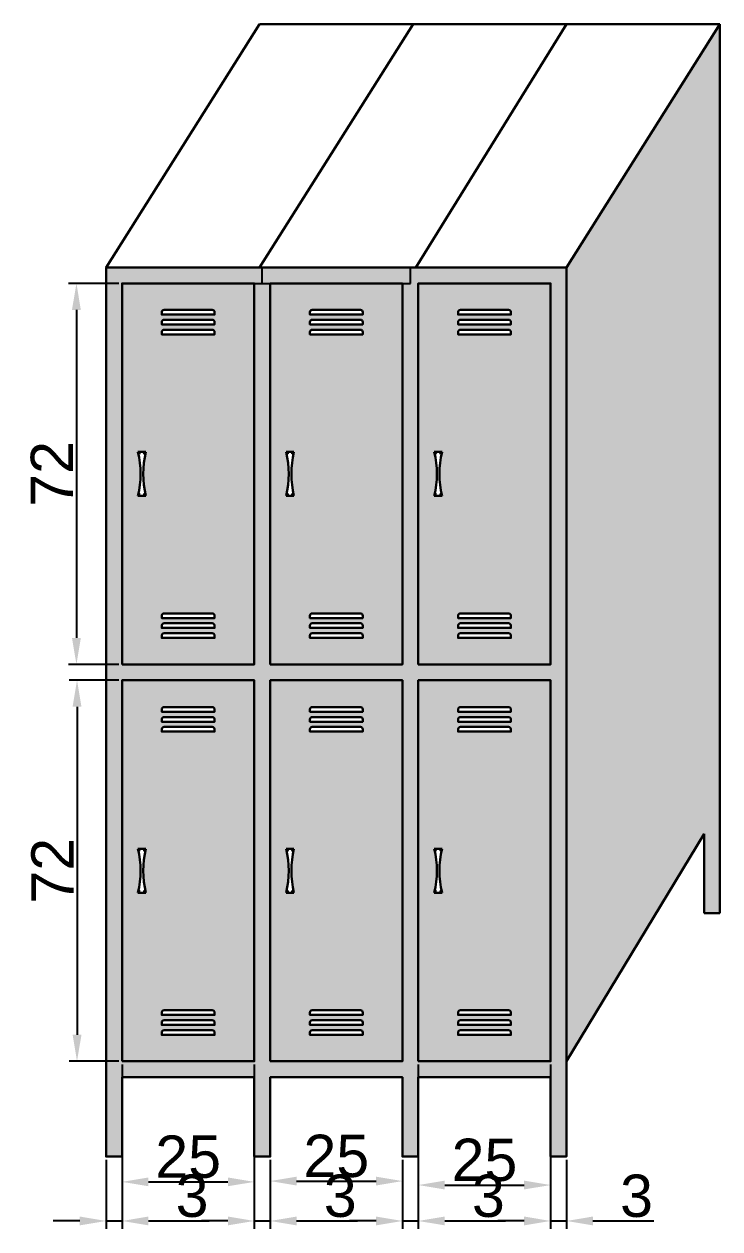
# Model space of a CAD drawing. Header units: millimetres. Extents: x 6614975 to 6624097, y 8742145 to 8746891.
# Drawn here: x 6616535.2 to 6616666.7, y 8744901.4 to 8745129.1 of the extents above; entities that cross this region are included whole.
import ezdxf

# ---------------------------------------------------------------- set-up
doc = ezdxf.new("R2010")
doc.units = ezdxf.units.MM
doc.styles.get("Standard").update_dxf_attribs({"font": 'arial.ttf'})
doc.dimstyles.new('ISO-25', dxfattribs={"dimtxt": 8, "dimasz": 5, "dimexe": 1.5, "dimexo": 0.625, "dimtad": 1, "dimtxsty": 'Standard', "dimcen": 2.5, "dimclrd": 1, "dimclre": 1, "dimclrt": 143, "dimadec": 0, "dimazin": 0, "dimtfac": 1, "dimtmove": 0, "dimatfit": 3, "dimfxl": 1, "dimarcsym": 0})

# ---------------------------------------------------------------- blocks, each defined once
blk = doc.blocks.new('*D20')
at = {"color": 1, "lineweight": -2, "transparency": 16777216}
for p, q in [((6616553.08, 8745080.07), (6616543.59, 8745080.07)), ((6616553.08, 8745008.07), (6616543.59, 8745008.07))]:
    blk.add_line(p, q, dxfattribs=at)
at = {"color": 1, "linetype": 'Continuous', "lineweight": -2, "transparency": 16777216}
blk.add_line((6616545.09, 8745075.07), (6616545.09, 8745013.07), dxfattribs=at)
at = {"color": 1, "transparency": 16777216}
for points in [[(6616544.25, 8745075.07), (6616545.92, 8745075.07), (6616545.09, 8745080.07)], [(6616544.25, 8745013.07), (6616545.92, 8745013.07), (6616545.09, 8745008.07)]]:
    blk.add_solid(points, dxfattribs=at)
at = {"layer": 'Defpoints', "color": 0, "transparency": 16777216}
for p in [(6616553.71, 8745080.07), (6616545.09, 8745008.07), (6616553.71, 8745008.07)]:
    blk.add_point(p, dxfattribs=at)
at = {"color": 143, "transparency": 16777216, "insert": (6616540.45, 8745044.07), "char_height": 8, "attachment_point": 5, "rotation": 90}
blk.add_mtext('72', dxfattribs=at)
blk = doc.blocks.new('*D21')
at = {"color": 1, "lineweight": -2, "transparency": 16777216}
for p, q in [((6616553.08, 8745005.07), (6616543.7, 8745005.07)), ((6616553.08, 8744933.07), (6616543.7, 8744933.07))]:
    blk.add_line(p, q, dxfattribs=at)
at = {"color": 1, "linetype": 'Continuous', "lineweight": -2, "transparency": 16777216}
blk.add_line((6616545.2, 8745000.07), (6616545.2, 8744938.07), dxfattribs=at)
at = {"color": 1, "transparency": 16777216}
for points in [[(6616544.37, 8745000.07), (6616546.04, 8745000.07), (6616545.2, 8745005.07)], [(6616544.37, 8744938.07), (6616546.04, 8744938.07), (6616545.2, 8744933.07)]]:
    blk.add_solid(points, dxfattribs=at)
at = {"layer": 'Defpoints', "color": 0, "transparency": 16777216}
for p in [(6616553.71, 8745005.07), (6616545.2, 8744933.07), (6616553.71, 8744933.07)]:
    blk.add_point(p, dxfattribs=at)
at = {"color": 143, "transparency": 16777216, "insert": (6616540.56, 8744969.07), "char_height": 8, "attachment_point": 5, "rotation": 90}
blk.add_mtext('72', dxfattribs=at)
blk = doc.blocks.new('*D22')
at = {"color": 1, "lineweight": -2, "transparency": 16777216}
for p, q in [((6616553.71, 8744932.44), (6616553.71, 8744908.78)), ((6616578.71, 8744932.44), (6616578.71, 8744908.78))]:
    blk.add_line(p, q, dxfattribs=at)
at = {"color": 1, "linetype": 'Continuous', "lineweight": -2, "transparency": 16777216}
blk.add_line((6616558.71, 8744910.28), (6616573.71, 8744910.28), dxfattribs=at)
at = {"color": 1, "transparency": 16777216}
for points in [[(6616558.71, 8744911.11), (6616558.71, 8744909.45), (6616553.71, 8744910.28)], [(6616573.71, 8744911.11), (6616573.71, 8744909.45), (6616578.71, 8744910.28)]]:
    blk.add_solid(points, dxfattribs=at)
at = {"layer": 'Defpoints', "color": 0, "transparency": 16777216}
for p in [(6616553.71, 8744933.07), (6616578.71, 8744933.07), (6616578.71, 8744910.28)]:
    blk.add_point(p, dxfattribs=at)
at = {"color": 143, "transparency": 16777216, "insert": (6616566.21, 8744914.99), "char_height": 8, "attachment_point": 5}
blk.add_mtext('25', dxfattribs=at)
blk = doc.blocks.new('*D23')
at = {"color": 1, "lineweight": -2, "transparency": 16777216}
for p, q in [((6616609.71, 8744932.44), (6616609.71, 8744908.18)), ((6616634.71, 8744932.44), (6616634.71, 8744908.18))]:
    blk.add_line(p, q, dxfattribs=at)
at = {"color": 1, "linetype": 'Continuous', "lineweight": -2, "transparency": 16777216}
blk.add_line((6616614.71, 8744909.68), (6616629.71, 8744909.68), dxfattribs=at)
at = {"color": 1, "transparency": 16777216}
for points in [[(6616614.71, 8744910.51), (6616614.71, 8744908.85), (6616609.71, 8744909.68)], [(6616629.71, 8744910.51), (6616629.71, 8744908.85), (6616634.71, 8744909.68)]]:
    blk.add_solid(points, dxfattribs=at)
at = {"layer": 'Defpoints', "color": 0, "transparency": 16777216}
for p in [(6616609.71, 8744933.07), (6616634.71, 8744933.07), (6616634.71, 8744909.68)]:
    blk.add_point(p, dxfattribs=at)
at = {"color": 143, "transparency": 16777216, "insert": (6616622.21, 8744914.39), "char_height": 8, "attachment_point": 5}
blk.add_mtext('25', dxfattribs=at)
blk = doc.blocks.new('*D24')
at = {"color": 1, "lineweight": -2, "transparency": 16777216}
for p, q in [((6616581.71, 8744914.44), (6616581.71, 8744908.93)), ((6616606.71, 8744914.44), (6616606.71, 8744908.93))]:
    blk.add_line(p, q, dxfattribs=at)
at = {"color": 1, "linetype": 'Continuous', "lineweight": -2, "transparency": 16777216}
blk.add_line((6616586.71, 8744910.43), (6616601.71, 8744910.43), dxfattribs=at)
at = {"color": 1, "transparency": 16777216}
for points in [[(6616586.71, 8744911.26), (6616586.71, 8744909.59), (6616581.71, 8744910.43)], [(6616601.71, 8744911.26), (6616601.71, 8744909.59), (6616606.71, 8744910.43)]]:
    blk.add_solid(points, dxfattribs=at)
at = {"layer": 'Defpoints', "color": 0, "transparency": 16777216}
for p in [(6616581.71, 8744915.07), (6616606.71, 8744915.07), (6616606.71, 8744910.43)]:
    blk.add_point(p, dxfattribs=at)
at = {"color": 143, "transparency": 16777216, "insert": (6616594.21, 8744915.14), "char_height": 8, "attachment_point": 5}
blk.add_mtext('25', dxfattribs=at)
blk = doc.blocks.new('*D25')
at = {"color": 1, "lineweight": -2, "transparency": 16777216}
for p, q in [((6616578.71, 8744914.44), (6616578.71, 8744901.39)), ((6616581.71, 8744914.44), (6616581.71, 8744901.39))]:
    blk.add_line(p, q, dxfattribs=at)
at = {"color": 1, "linetype": 'Continuous', "lineweight": -2, "transparency": 16777216}
for p, q in [((6616573.71, 8744902.89), (6616568.71, 8744902.89)), ((6616578.71, 8744902.89), (6616581.71, 8744902.89)), ((6616586.71, 8744902.89), (6616598.2, 8744902.89))]:
    blk.add_line(p, q, dxfattribs=at)
at = {"color": 1, "transparency": 16777216}
for points in [[(6616573.71, 8744903.73), (6616573.71, 8744902.06), (6616578.71, 8744902.89)], [(6616586.71, 8744903.73), (6616586.71, 8744902.06), (6616581.71, 8744902.89)]]:
    blk.add_solid(points, dxfattribs=at)
at = {"layer": 'Defpoints', "color": 0, "transparency": 16777216}
for p in [(6616578.71, 8744915.07), (6616581.71, 8744915.07), (6616581.71, 8744902.89)]:
    blk.add_point(p, dxfattribs=at)
at = {"color": 143, "transparency": 16777216, "insert": (6616594.95, 8744907.6), "char_height": 8, "attachment_point": 5}
blk.add_mtext('3', dxfattribs=at)
blk = doc.blocks.new('*D26')
at = {"color": 1, "lineweight": -2, "transparency": 16777216}
for p, q in [((6616606.71, 8744914.44), (6616606.71, 8744901.39)), ((6616609.71, 8744914.44), (6616609.71, 8744901.39))]:
    blk.add_line(p, q, dxfattribs=at)
at = {"color": 1, "linetype": 'Continuous', "lineweight": -2, "transparency": 16777216}
for p, q in [((6616601.71, 8744902.89), (6616596.71, 8744902.89)), ((6616606.71, 8744902.89), (6616609.71, 8744902.89)), ((6616614.71, 8744902.89), (6616626.2, 8744902.89))]:
    blk.add_line(p, q, dxfattribs=at)
at = {"color": 1, "transparency": 16777216}
for points in [[(6616601.71, 8744903.73), (6616601.71, 8744902.06), (6616606.71, 8744902.89)], [(6616614.71, 8744903.73), (6616614.71, 8744902.06), (6616609.71, 8744902.89)]]:
    blk.add_solid(points, dxfattribs=at)
at = {"layer": 'Defpoints', "color": 0, "transparency": 16777216}
for p in [(6616606.71, 8744915.07), (6616609.71, 8744915.07), (6616609.71, 8744902.89)]:
    blk.add_point(p, dxfattribs=at)
at = {"color": 143, "transparency": 16777216, "insert": (6616622.95, 8744907.6), "char_height": 8, "attachment_point": 5}
blk.add_mtext('3', dxfattribs=at)
blk = doc.blocks.new('*D27')
at = {"color": 1, "lineweight": -2, "transparency": 16777216}
for p, q in [((6616634.71, 8744914.44), (6616634.71, 8744901.39)), ((6616637.71, 8744914.44), (6616637.71, 8744901.39))]:
    blk.add_line(p, q, dxfattribs=at)
at = {"color": 1, "linetype": 'Continuous', "lineweight": -2, "transparency": 16777216}
for p, q in [((6616629.71, 8744902.89), (6616624.71, 8744902.89)), ((6616634.71, 8744902.89), (6616637.71, 8744902.89)), ((6616642.71, 8744902.89), (6616654.2, 8744902.89))]:
    blk.add_line(p, q, dxfattribs=at)
at = {"color": 1, "transparency": 16777216}
for points in [[(6616629.71, 8744903.73), (6616629.71, 8744902.06), (6616634.71, 8744902.89)], [(6616642.71, 8744903.73), (6616642.71, 8744902.06), (6616637.71, 8744902.89)]]:
    blk.add_solid(points, dxfattribs=at)
at = {"layer": 'Defpoints', "color": 0, "transparency": 16777216}
for p in [(6616634.71, 8744915.07), (6616637.71, 8744915.07), (6616637.71, 8744902.89)]:
    blk.add_point(p, dxfattribs=at)
at = {"color": 143, "transparency": 16777216, "insert": (6616650.95, 8744907.6), "char_height": 8, "attachment_point": 5}
blk.add_mtext('3', dxfattribs=at)
blk = doc.blocks.new('*D28')
at = {"color": 1, "lineweight": -2, "transparency": 16777216}
for p, q in [((6616550.71, 8744914.44), (6616550.71, 8744901.39)), ((6616553.71, 8744914.44), (6616553.71, 8744901.39))]:
    blk.add_line(p, q, dxfattribs=at)
at = {"color": 1, "linetype": 'Continuous', "lineweight": -2, "transparency": 16777216}
for p, q in [((6616545.71, 8744902.89), (6616540.71, 8744902.89)), ((6616550.71, 8744902.89), (6616553.71, 8744902.89)), ((6616558.71, 8744902.89), (6616570.2, 8744902.89))]:
    blk.add_line(p, q, dxfattribs=at)
at = {"color": 1, "transparency": 16777216}
for points in [[(6616545.71, 8744903.73), (6616545.71, 8744902.06), (6616550.71, 8744902.89)], [(6616558.71, 8744903.73), (6616558.71, 8744902.06), (6616553.71, 8744902.89)]]:
    blk.add_solid(points, dxfattribs=at)
at = {"layer": 'Defpoints', "color": 0, "transparency": 16777216}
for p in [(6616550.71, 8744915.07), (6616553.71, 8744915.07), (6616553.71, 8744902.89)]:
    blk.add_point(p, dxfattribs=at)
at = {"color": 143, "transparency": 16777216, "insert": (6616566.95, 8744907.6), "char_height": 8, "attachment_point": 5}
blk.add_mtext('3', dxfattribs=at)

msp = doc.modelspace()

# ---------------------------------------------------------------- hatches: boundary and pattern name
at = {"true_color": 0x636466}
h = msp.add_hatch(color=251, dxfattribs=at)
h.dxf.hatch_style = 1
h.paths.add_polyline_path([(6616666.709, 8745129.066), (6616637.709, 8745083.066), (6616637.709, 8744933.074), (6616663.709, 8744976.066), (6616663.709, 8744961.066), (6616666.709, 8744961.066)])
h = msp.add_hatch(color=251, dxfattribs=at)
h.dxf.hatch_style = 1
h.paths.add_polyline_path([(6616637.709, 8745083.066), (6616606.709, 8745083.066), (6616578.709, 8745083.066), (6616550.709, 8745083.066), (6616550.709, 8744915.066), (6616553.709, 8744915.066), (6616553.709, 8744930.066), (6616578.709, 8744930.066), (6616578.709, 8744915.066), (6616581.709, 8744915.066), (6616581.709, 8744930.066), (6616606.709, 8744930.066), (6616606.709, 8744915.066), (6616609.709, 8744915.066), (6616609.709, 8744930.066), (6616634.709, 8744930.066), (6616634.709, 8744915.066), (6616637.709, 8744915.066)])
h.paths.add_polyline_path([(6616578.709, 8745080.066), (6616578.709, 8745008.066), (6616553.709, 8745008.066), (6616553.709, 8745080.066)], flags=16)
h.paths.add_polyline_path([(6616561.65, 8745075.066), (6616570.769, 8745075.066, -0.4142136), (6616571.209, 8745074.626), (6616571.209, 8745074.185), (6616561.209, 8745074.185), (6616561.209, 8745074.626, -0.4142136)], flags=0)
h.paths.add_polyline_path([(6616561.65, 8745073.185), (6616570.769, 8745073.185, -0.4142136), (6616571.209, 8745072.745), (6616571.209, 8745072.304), (6616561.209, 8745072.304), (6616561.209, 8745072.745, -0.4142136)], flags=0)
h.paths.add_polyline_path([(6616561.65, 8745071.304), (6616570.769, 8745071.304, -0.4142136), (6616571.209, 8745070.864), (6616571.209, 8745070.424), (6616561.209, 8745070.424), (6616561.209, 8745070.864, -0.4142136)], flags=0)
h.paths.add_polyline_path([(6616581.709, 8745080.066), (6616606.709, 8745080.066), (6616606.709, 8745008.066), (6616581.709, 8745008.066)], flags=16)
h.paths.add_polyline_path([(6616556.709, 8745048.208), (6616558.209, 8745048.208, 0.1207336), (6616558.209, 8745039.925), (6616556.709, 8745039.925, 0.1207336)], flags=0)
h.paths.add_polyline_path([(6616557.059, 8745047.958, -1), (6616556.859, 8745047.958, -1)], flags=0)
h.paths.add_polyline_path([(6616558.059, 8745047.958, -1), (6616557.859, 8745047.958, -1)], flags=0)
h.paths.add_polyline_path([(6616589.65, 8745075.066), (6616598.769, 8745075.066, -0.4142136), (6616599.209, 8745074.626), (6616599.209, 8745074.185), (6616589.209, 8745074.185), (6616589.209, 8745074.626, -0.4142136)], flags=0)
h.paths.add_polyline_path([(6616589.65, 8745073.185), (6616598.769, 8745073.185, -0.4142136), (6616599.209, 8745072.745), (6616599.209, 8745072.304), (6616589.209, 8745072.304), (6616589.209, 8745072.745, -0.4142136)], flags=0)
h.paths.add_polyline_path([(6616589.65, 8745071.304), (6616598.769, 8745071.304, -0.4142136), (6616599.209, 8745070.864), (6616599.209, 8745070.424), (6616589.209, 8745070.424), (6616589.209, 8745070.864, -0.4142136)], flags=0)
h.paths.add_polyline_path([(6616557.059, 8745040.175, -1), (6616556.859, 8745040.175, -1)], flags=0)
h.paths.add_polyline_path([(6616558.059, 8745040.175, -1), (6616557.859, 8745040.175, -1)], flags=0)
h.paths.add_polyline_path([(6616584.709, 8745048.208), (6616586.209, 8745048.208, 0.1207336), (6616586.209, 8745039.925), (6616584.709, 8745039.925, 0.1207336)], flags=0)
h.paths.add_polyline_path([(6616585.059, 8745047.958, -1), (6616584.859, 8745047.958, -1)], flags=0)
h.paths.add_polyline_path([(6616586.059, 8745047.958, -1), (6616585.859, 8745047.958, -1)], flags=0)
h.paths.add_polyline_path([(6616585.059, 8745040.175, -1), (6616584.859, 8745040.175, -1)], flags=0)
h.paths.add_polyline_path([(6616586.059, 8745040.175, -1), (6616585.859, 8745040.175, -1)], flags=0)
h.paths.add_polyline_path([(6616609.709, 8745080.066), (6616634.709, 8745080.066), (6616634.709, 8745008.066), (6616609.709, 8745008.066)], flags=16)
h.paths.add_polyline_path([(6616617.209, 8745074.626, -0.4142136), (6616617.65, 8745075.066), (6616626.769, 8745075.066, -0.4142136), (6616627.209, 8745074.626), (6616627.209, 8745074.185), (6616617.209, 8745074.185)], flags=0)
h.paths.add_polyline_path([(6616617.65, 8745073.185), (6616626.769, 8745073.185, -0.4142136), (6616627.209, 8745072.745), (6616627.209, 8745072.304), (6616617.209, 8745072.304), (6616617.209, 8745072.745, -0.4142136)], flags=0)
h.paths.add_polyline_path([(6616617.65, 8745071.304), (6616626.769, 8745071.304, -0.4142136), (6616627.209, 8745070.864), (6616627.209, 8745070.424), (6616617.209, 8745070.424), (6616617.209, 8745070.864, -0.4142136)], flags=0)
h.paths.add_polyline_path([(6616561.65, 8745017.709), (6616570.769, 8745017.709, -0.4142136), (6616571.209, 8745017.269), (6616571.209, 8745016.828), (6616561.209, 8745016.828), (6616561.209, 8745017.269, -0.4142136)], flags=0)
h.paths.add_polyline_path([(6616561.65, 8745015.828), (6616570.769, 8745015.828, -0.4142136), (6616571.209, 8745015.388), (6616571.209, 8745014.947), (6616561.209, 8745014.947), (6616561.209, 8745015.388, -0.4142136)], flags=0)
h.paths.add_polyline_path([(6616612.709, 8745048.208), (6616614.209, 8745048.208, 0.1207336), (6616614.209, 8745039.925), (6616612.709, 8745039.925, 0.1207336)], flags=0)
h.paths.add_polyline_path([(6616613.059, 8745047.958, -1), (6616612.859, 8745047.958, -1)], flags=0)
h.paths.add_polyline_path([(6616614.059, 8745047.958, -1), (6616613.859, 8745047.958, -1)], flags=0)
h.paths.add_polyline_path([(6616561.65, 8745013.947), (6616570.769, 8745013.947, -0.4142136), (6616571.209, 8745013.507), (6616571.209, 8745013.066), (6616561.209, 8745013.066), (6616561.209, 8745013.507, -0.4142136)], flags=0)
h.paths.add_polyline_path([(6616613.059, 8745040.175, -1), (6616612.859, 8745040.175, -1)], flags=0)
h.paths.add_polyline_path([(6616614.059, 8745040.175, -1), (6616613.859, 8745040.175, -1)], flags=0)
h.paths.add_polyline_path([(6616589.65, 8745017.709), (6616598.769, 8745017.709, -0.4142136), (6616599.209, 8745017.269), (6616599.209, 8745016.828), (6616589.209, 8745016.828), (6616589.209, 8745017.269, -0.4142136)], flags=0)
h.paths.add_polyline_path([(6616589.65, 8745015.828), (6616598.769, 8745015.828, -0.4142136), (6616599.209, 8745015.388), (6616599.209, 8745014.947), (6616589.209, 8745014.947), (6616589.209, 8745015.388, -0.4142136)], flags=0)
h.paths.add_polyline_path([(6616589.65, 8745013.947), (6616598.769, 8745013.947, -0.4142136), (6616599.209, 8745013.507), (6616599.209, 8745013.066), (6616589.209, 8745013.066), (6616589.209, 8745013.507, -0.4142136)], flags=0)
h.paths.add_polyline_path([(6616578.709, 8745005.066), (6616578.709, 8744933.066), (6616553.709, 8744933.066), (6616553.709, 8745005.066)], flags=16)
h.paths.add_polyline_path([(6616581.709, 8745005.066), (6616606.709, 8745005.066), (6616606.709, 8744933.066), (6616581.709, 8744933.066)], flags=16)
h.paths.add_polyline_path([(6616561.65, 8745000.002), (6616570.769, 8745000.002, -0.4142136), (6616571.209, 8744999.562), (6616571.209, 8744999.121), (6616561.209, 8744999.121), (6616561.209, 8744999.562, -0.4142136)], flags=0)
h.paths.add_polyline_path([(6616561.65, 8744998.121), (6616570.769, 8744998.121, -0.4142136), (6616571.209, 8744997.681), (6616571.209, 8744997.24), (6616561.209, 8744997.24), (6616561.209, 8744997.681, -0.4142136)], flags=0)
h.paths.add_polyline_path([(6616561.65, 8744996.24), (6616570.769, 8744996.24, -0.4142136), (6616571.209, 8744995.8), (6616571.209, 8744995.359), (6616561.209, 8744995.359), (6616561.209, 8744995.8, -0.4142136)], flags=0)
h.paths.add_polyline_path([(6616589.65, 8745000.002), (6616598.769, 8745000.002, -0.4142136), (6616599.209, 8744999.562), (6616599.209, 8744999.121), (6616589.209, 8744999.121), (6616589.209, 8744999.562, -0.4142136)], flags=0)
h.paths.add_polyline_path([(6616617.65, 8745017.709), (6616626.769, 8745017.709, -0.4142136), (6616627.209, 8745017.269), (6616627.209, 8745016.828), (6616617.209, 8745016.828), (6616617.209, 8745017.269, -0.4142136)], flags=0)
h.paths.add_polyline_path([(6616589.65, 8744998.121), (6616598.769, 8744998.121, -0.4142136), (6616599.209, 8744997.681), (6616599.209, 8744997.24), (6616589.209, 8744997.24), (6616589.209, 8744997.681, -0.4142136)], flags=0)
h.paths.add_polyline_path([(6616617.65, 8745015.828), (6616626.769, 8745015.828, -0.4142136), (6616627.209, 8745015.388), (6616627.209, 8745014.947), (6616617.209, 8745014.947), (6616617.209, 8745015.388, -0.4142136)], flags=0)
h.paths.add_polyline_path([(6616617.65, 8745013.947), (6616626.769, 8745013.947, -0.4142136), (6616627.209, 8745013.507), (6616627.209, 8745013.066), (6616617.209, 8745013.066), (6616617.209, 8745013.507, -0.4142136)], flags=0)
h.paths.add_polyline_path([(6616589.65, 8744996.24), (6616598.769, 8744996.24, -0.4142136), (6616599.209, 8744995.8), (6616599.209, 8744995.359), (6616589.209, 8744995.359), (6616589.209, 8744995.8, -0.4142136)], flags=0)
h.paths.add_polyline_path([(6616609.709, 8745005.066), (6616634.709, 8745005.066), (6616634.709, 8744933.066), (6616609.709, 8744933.066)], flags=16)
h.paths.add_polyline_path([(6616617.65, 8745000.002), (6616626.769, 8745000.002, -0.4142136), (6616627.209, 8744999.562), (6616627.209, 8744999.121), (6616617.209, 8744999.121), (6616617.209, 8744999.562, -0.4142136)], flags=0)
h.paths.add_polyline_path([(6616617.65, 8744998.121), (6616626.769, 8744998.121, -0.4142136), (6616627.209, 8744997.681), (6616627.209, 8744997.24), (6616617.209, 8744997.24), (6616617.209, 8744997.681, -0.4142136)], flags=0)
h.paths.add_polyline_path([(6616617.65, 8744996.24), (6616626.769, 8744996.24, -0.4142136), (6616627.209, 8744995.8), (6616627.209, 8744995.359), (6616617.209, 8744995.359), (6616617.209, 8744995.8, -0.4142136)], flags=0)
h.paths.add_polyline_path([(6616556.709, 8744973.208), (6616558.209, 8744973.208, 0.1207336), (6616558.209, 8744964.925), (6616556.709, 8744964.925, 0.1207336)], flags=0)
h.paths.add_polyline_path([(6616557.059, 8744972.958, -1), (6616556.859, 8744972.958, -1)], flags=0)
h.paths.add_polyline_path([(6616558.059, 8744972.958, -1), (6616557.859, 8744972.958, -1)], flags=0)
h.paths.add_polyline_path([(6616584.709, 8744973.208), (6616586.209, 8744973.208, 0.1207336), (6616586.209, 8744964.925), (6616584.709, 8744964.925, 0.1207336)], flags=0)
h.paths.add_polyline_path([(6616585.059, 8744972.958, -1), (6616584.859, 8744972.958, -1)], flags=0)
h.paths.add_polyline_path([(6616586.059, 8744972.958, -1), (6616585.859, 8744972.958, -1)], flags=0)
h.paths.add_polyline_path([(6616557.059, 8744965.175, -1), (6616556.859, 8744965.175, -1)], flags=0)
h.paths.add_polyline_path([(6616558.059, 8744965.175, -1), (6616557.859, 8744965.175, -1)], flags=0)
h.paths.add_polyline_path([(6616585.059, 8744965.175, -1), (6616584.859, 8744965.175, -1)], flags=0)
h.paths.add_polyline_path([(6616586.059, 8744965.175, -1), (6616585.859, 8744965.175, -1)], flags=0)
h.paths.add_polyline_path([(6616612.709, 8744973.208), (6616614.209, 8744973.208, 0.1207336), (6616614.209, 8744964.925), (6616612.709, 8744964.925, 0.1207336)], flags=0)
h.paths.add_polyline_path([(6616613.059, 8744972.958, -1), (6616612.859, 8744972.958, -1)], flags=0)
h.paths.add_polyline_path([(6616614.059, 8744972.958, -1), (6616613.859, 8744972.958, -1)], flags=0)
h.paths.add_polyline_path([(6616613.059, 8744965.175, -1), (6616612.859, 8744965.175, -1)], flags=0)
h.paths.add_polyline_path([(6616614.059, 8744965.175, -1), (6616613.859, 8744965.175, -1)], flags=0)
h.paths.add_polyline_path([(6616561.65, 8744942.709), (6616570.769, 8744942.709, -0.4142136), (6616571.209, 8744942.269), (6616571.209, 8744941.828), (6616561.209, 8744941.828), (6616561.209, 8744942.269, -0.4142136)], flags=0)
h.paths.add_polyline_path([(6616561.65, 8744940.828), (6616570.769, 8744940.828, -0.4142136), (6616571.209, 8744940.388), (6616571.209, 8744939.947), (6616561.209, 8744939.947), (6616561.209, 8744940.388, -0.4142136)], flags=0)
h.paths.add_polyline_path([(6616561.65, 8744938.947), (6616570.769, 8744938.947, -0.4142136), (6616571.209, 8744938.507), (6616571.209, 8744938.066), (6616561.209, 8744938.066), (6616561.209, 8744938.507, -0.4142136)], flags=0)
h.paths.add_polyline_path([(6616589.65, 8744942.709), (6616598.769, 8744942.709, -0.4142136), (6616599.209, 8744942.269), (6616599.209, 8744941.828), (6616589.209, 8744941.828), (6616589.209, 8744942.269, -0.4142136)], flags=0)
h.paths.add_polyline_path([(6616589.65, 8744940.828), (6616598.769, 8744940.828, -0.4142136), (6616599.209, 8744940.388), (6616599.209, 8744939.947), (6616589.209, 8744939.947), (6616589.209, 8744940.388, -0.4142136)], flags=0)
h.paths.add_polyline_path([(6616589.65, 8744938.947), (6616598.769, 8744938.947, -0.4142136), (6616599.209, 8744938.507), (6616599.209, 8744938.066), (6616589.209, 8744938.066), (6616589.209, 8744938.507, -0.4142136)], flags=0)
h.paths.add_polyline_path([(6616617.65, 8744942.709), (6616626.769, 8744942.709, -0.4142136), (6616627.209, 8744942.269), (6616627.209, 8744941.828), (6616617.209, 8744941.828), (6616617.209, 8744942.269, -0.4142136)], flags=0)
h.paths.add_polyline_path([(6616617.65, 8744940.828), (6616626.769, 8744940.828, -0.4142136), (6616627.209, 8744940.388), (6616627.209, 8744939.947), (6616617.209, 8744939.947), (6616617.209, 8744940.388, -0.4142136)], flags=0)
h.paths.add_polyline_path([(6616617.65, 8744938.947), (6616626.769, 8744938.947, -0.4142136), (6616627.209, 8744938.507), (6616627.209, 8744938.066), (6616617.209, 8744938.066), (6616617.209, 8744938.507, -0.4142136)], flags=0)
h = msp.add_hatch(color=251, dxfattribs=at)
h.dxf.hatch_style = 1
h.paths.add_polyline_path([(6616578.709, 8745080.066), (6616553.709, 8745080.066), (6616553.709, 8745008.066), (6616578.709, 8745008.066)])
h.paths.add_polyline_path([(6616558.209, 8745039.925), (6616556.709, 8745039.925, 0.1207336), (6616556.709, 8745048.208), (6616558.209, 8745048.208, 0.1207336)], flags=16)
h.paths.add_polyline_path([(6616557.959, 8745040.275), (6616557.959, 8745040.175), (6616558.059, 8745040.175, 1), (6616557.859, 8745040.175), (6616557.959, 8745040.175), (6616557.959, 8745040.275, 1), (6616557.959, 8745040.075), (6616557.959, 8745040.175), (6616557.859, 8745040.175, 1), (6616558.059, 8745040.175), (6616557.959, 8745040.175), (6616557.959, 8745040.075, 1)], flags=0)
h.paths.add_polyline_path([(6616556.959, 8745040.075), (6616556.959, 8745040.175), (6616556.859, 8745040.175, 0.4142136)], flags=0)
h.paths.add_polyline_path([(6616557.959, 8745048.058), (6616557.959, 8745047.958), (6616558.059, 8745047.958, 1), (6616557.859, 8745047.958), (6616557.959, 8745047.958), (6616557.959, 8745048.058, 1), (6616557.959, 8745047.858), (6616557.959, 8745047.958), (6616557.859, 8745047.958, 1), (6616558.059, 8745047.958), (6616557.959, 8745047.958), (6616557.959, 8745047.858, 1)], flags=0)
h.paths.add_polyline_path([(6616556.959, 8745047.858), (6616556.959, 8745047.958), (6616556.859, 8745047.958, 0.4142136)], flags=0)
h.paths.add_polyline_path([(6616570.769, 8745017.709, -0.4142136), (6616571.209, 8745017.269), (6616571.209, 8745016.828), (6616561.209, 8745016.828), (6616561.209, 8745017.269, -0.4142136), (6616561.65, 8745017.709)], flags=16)
h.paths.add_polyline_path([(6616570.769, 8745015.828, -0.4142136), (6616571.209, 8745015.388), (6616571.209, 8745014.947), (6616561.209, 8745014.947), (6616561.209, 8745015.388, -0.4142136), (6616561.65, 8745015.828)], flags=16)
h.paths.add_polyline_path([(6616570.769, 8745013.947, -0.4142136), (6616571.209, 8745013.507), (6616571.209, 8745013.066), (6616561.209, 8745013.066), (6616561.209, 8745013.507, -0.4142136), (6616561.65, 8745013.947)], flags=16)
h.paths.add_polyline_path([(6616571.209, 8745070.424), (6616561.209, 8745070.424), (6616561.209, 8745070.864, -0.4142136), (6616561.65, 8745071.304), (6616570.769, 8745071.304, -0.4142136), (6616571.209, 8745070.864)], flags=16)
h.paths.add_polyline_path([(6616571.209, 8745072.304), (6616561.209, 8745072.304), (6616561.209, 8745072.745, -0.4142136), (6616561.65, 8745073.185), (6616570.769, 8745073.185, -0.4142136), (6616571.209, 8745072.745)], flags=16)
h.paths.add_polyline_path([(6616571.209, 8745074.185), (6616561.209, 8745074.185), (6616561.209, 8745074.626, -0.4142136), (6616561.65, 8745075.066), (6616570.769, 8745075.066, -0.4142136), (6616571.209, 8745074.626)], flags=16)
h = msp.add_hatch(color=251, dxfattribs=at)
h.dxf.hatch_style = 1
h.paths.add_polyline_path([(6616606.709, 8745080.066), (6616581.709, 8745080.066), (6616581.709, 8745008.066), (6616606.709, 8745008.066)])
h.paths.add_polyline_path([(6616586.209, 8745048.208, 0.1207336), (6616586.209, 8745039.925), (6616584.709, 8745039.925, 0.1207336), (6616584.709, 8745048.208)], flags=16)
h.paths.add_polyline_path([(6616585.859, 8745047.958, -1), (6616586.059, 8745047.958, -1)], flags=0)
h.paths.add_polyline_path([(6616584.859, 8745047.958, -1), (6616585.059, 8745047.958, -1)], flags=0)
h.paths.add_polyline_path([(6616585.859, 8745040.175, -1), (6616586.059, 8745040.175, -1)], flags=0)
h.paths.add_polyline_path([(6616584.859, 8745040.175, -1), (6616585.059, 8745040.175, -1)], flags=0)
h.paths.add_polyline_path([(6616589.209, 8745070.424), (6616589.209, 8745070.864, -0.4142136), (6616589.65, 8745071.304), (6616598.769, 8745071.304, -0.4142136), (6616599.209, 8745070.864), (6616599.209, 8745070.424)], flags=16)
h.paths.add_polyline_path([(6616589.209, 8745072.304), (6616589.209, 8745072.745, -0.4142136), (6616589.65, 8745073.185), (6616598.769, 8745073.185, -0.4142136), (6616599.209, 8745072.745), (6616599.209, 8745072.304)], flags=16)
h.paths.add_polyline_path([(6616589.209, 8745074.185), (6616589.209, 8745074.626, -0.4142136), (6616589.65, 8745075.066), (6616598.769, 8745075.066, -0.4142136), (6616599.209, 8745074.626), (6616599.209, 8745074.185)], flags=16)
h.paths.add_polyline_path([(6616598.769, 8745017.709, -0.4142136), (6616599.209, 8745017.269), (6616599.209, 8745016.828), (6616589.209, 8745016.828), (6616589.209, 8745017.269, -0.4142136), (6616589.65, 8745017.709)], flags=16)
h.paths.add_polyline_path([(6616598.769, 8745015.828, -0.4142136), (6616599.209, 8745015.388), (6616599.209, 8745014.947), (6616589.209, 8745014.947), (6616589.209, 8745015.388, -0.4142136), (6616589.65, 8745015.828)], flags=16)
h.paths.add_polyline_path([(6616598.769, 8745013.947, -0.4142136), (6616599.209, 8745013.507), (6616599.209, 8745013.066), (6616589.209, 8745013.066), (6616589.209, 8745013.507, -0.4142136), (6616589.65, 8745013.947)], flags=16)
h = msp.add_hatch(color=251, dxfattribs=at)
h.dxf.hatch_style = 1
h.paths.add_polyline_path([(6616634.709, 8745080.066), (6616609.709, 8745080.066), (6616609.709, 8745008.066), (6616634.709, 8745008.066)])
h.paths.add_polyline_path([(6616614.209, 8745039.925), (6616612.709, 8745039.925, 0.1207336), (6616612.709, 8745048.208), (6616614.209, 8745048.208, 0.1207336)], flags=16)
h.paths.add_polyline_path([(6616613.959, 8745048.058), (6616613.959, 8745047.958), (6616614.059, 8745047.958, 1), (6616613.859, 8745047.958), (6616613.959, 8745047.958), (6616613.959, 8745048.058, 1), (6616613.959, 8745047.858), (6616613.959, 8745047.958), (6616613.859, 8745047.958, 1), (6616614.059, 8745047.958), (6616613.959, 8745047.958), (6616613.959, 8745047.858, 1)], flags=0)
h.paths.add_polyline_path([(6616613.859, 8745040.175, -1), (6616614.059, 8745040.175, -1)], flags=0)
h.paths.add_polyline_path([(6616612.959, 8745048.058), (6616612.959, 8745047.958), (6616613.059, 8745047.958, 1), (6616612.859, 8745047.958), (6616612.959, 8745047.958), (6616612.959, 8745048.058, 1), (6616612.959, 8745047.858), (6616612.959, 8745047.958), (6616612.859, 8745047.958, 1), (6616613.059, 8745047.958), (6616612.959, 8745047.958), (6616612.959, 8745047.858, 1)], flags=0)
h.paths.add_polyline_path([(6616612.859, 8745040.175, -1), (6616613.059, 8745040.175, -1)], flags=0)
h.paths.add_polyline_path([(6616617.209, 8745070.424), (6616617.209, 8745070.864, -0.4142136), (6616617.65, 8745071.304), (6616626.769, 8745071.304, -0.4142136), (6616627.209, 8745070.864), (6616627.209, 8745070.424)], flags=16)
h.paths.add_polyline_path([(6616626.769, 8745017.709, -0.4142136), (6616627.209, 8745017.269), (6616627.209, 8745016.828), (6616617.209, 8745016.828), (6616617.209, 8745017.269, -0.4142136), (6616617.65, 8745017.709)], flags=16)
h.paths.add_polyline_path([(6616617.209, 8745072.304), (6616617.209, 8745072.745, -0.4142136), (6616617.65, 8745073.185), (6616626.769, 8745073.185, -0.4142136), (6616627.209, 8745072.745), (6616627.209, 8745072.304)], flags=16)
h.paths.add_polyline_path([(6616626.769, 8745015.828, -0.4142136), (6616627.209, 8745015.388), (6616627.209, 8745014.947), (6616617.209, 8745014.947), (6616617.209, 8745015.388, -0.4142136), (6616617.65, 8745015.828)], flags=16)
h.paths.add_polyline_path([(6616617.209, 8745074.185), (6616617.209, 8745074.626, -0.4142136), (6616617.65, 8745075.066), (6616626.769, 8745075.066, -0.4142136), (6616627.209, 8745074.626), (6616627.209, 8745074.185)], flags=16)
h.paths.add_polyline_path([(6616626.769, 8745013.947, -0.4142136), (6616627.209, 8745013.507), (6616627.209, 8745013.066), (6616617.209, 8745013.066), (6616617.209, 8745013.507, -0.4142136), (6616617.65, 8745013.947)], flags=16)
h = msp.add_hatch(color=251, dxfattribs=at)
h.dxf.hatch_style = 1
h.paths.add_polyline_path([(6616578.709, 8745005.066), (6616553.709, 8745005.066), (6616553.709, 8744933.066), (6616578.709, 8744933.066)])
h.paths.add_polyline_path([(6616571.209, 8744995.359), (6616561.209, 8744995.359), (6616561.209, 8744995.8, -0.4142136), (6616561.65, 8744996.24), (6616570.769, 8744996.24, -0.4142136), (6616571.209, 8744995.8)], flags=16)
h.paths.add_polyline_path([(6616571.209, 8744997.24), (6616561.209, 8744997.24), (6616561.209, 8744997.681, -0.4142136), (6616561.65, 8744998.121), (6616570.769, 8744998.121, -0.4142136), (6616571.209, 8744997.681)], flags=16)
h.paths.add_polyline_path([(6616558.209, 8744973.208, 0.1207336), (6616558.209, 8744964.925), (6616556.709, 8744964.925, 0.1207336), (6616556.709, 8744973.208)], flags=16)
h.paths.add_polyline_path([(6616557.859, 8744972.958, -1), (6616558.059, 8744972.958, -1)], flags=0)
h.paths.add_polyline_path([(6616571.209, 8744999.121), (6616561.209, 8744999.121), (6616561.209, 8744999.562, -0.4142136), (6616561.65, 8745000.002), (6616570.769, 8745000.002, -0.4142136), (6616571.209, 8744999.562)], flags=16)
h.paths.add_polyline_path([(6616556.859, 8744972.958, -1), (6616557.059, 8744972.958, -1)], flags=0)
h.paths.add_polyline_path([(6616557.859, 8744965.175, -1), (6616558.059, 8744965.175, -1)], flags=0)
h.paths.add_polyline_path([(6616556.859, 8744965.175, -1), (6616557.059, 8744965.175, -1)], flags=0)
h.paths.add_polyline_path([(6616570.769, 8744942.709, -0.4142136), (6616571.209, 8744942.269), (6616571.209, 8744941.828), (6616561.209, 8744941.828), (6616561.209, 8744942.269, -0.4142136), (6616561.65, 8744942.709)], flags=16)
h.paths.add_polyline_path([(6616570.769, 8744940.828, -0.4142136), (6616571.209, 8744940.388), (6616571.209, 8744939.947), (6616561.209, 8744939.947), (6616561.209, 8744940.388, -0.4142136), (6616561.65, 8744940.828)], flags=16)
h.paths.add_polyline_path([(6616570.769, 8744938.947, -0.4142136), (6616571.209, 8744938.507), (6616571.209, 8744938.066), (6616561.209, 8744938.066), (6616561.209, 8744938.507, -0.4142136), (6616561.65, 8744938.947)], flags=16)
h = msp.add_hatch(color=251, dxfattribs=at)
h.dxf.hatch_style = 1
h.paths.add_polyline_path([(6616606.709, 8745005.066), (6616581.709, 8745005.066), (6616581.709, 8744933.066), (6616606.709, 8744933.066)])
h.paths.add_polyline_path([(6616586.209, 8744973.208, 0.1207336), (6616586.209, 8744964.925), (6616584.709, 8744964.925, 0.1207336), (6616584.709, 8744973.208)], flags=16)
h.paths.add_polyline_path([(6616585.859, 8744972.958, -1), (6616586.059, 8744972.958, -1)], flags=0)
h.paths.add_polyline_path([(6616584.859, 8744972.958, -1), (6616585.059, 8744972.958, -1)], flags=0)
h.paths.add_polyline_path([(6616585.859, 8744965.175, -1), (6616586.059, 8744965.175, -1)], flags=0)
h.paths.add_polyline_path([(6616584.859, 8744965.175, -1), (6616585.059, 8744965.175, -1)], flags=0)
h.paths.add_polyline_path([(6616589.209, 8744995.359), (6616589.209, 8744995.8, -0.4142136), (6616589.65, 8744996.24), (6616598.769, 8744996.24, -0.4142136), (6616599.209, 8744995.8), (6616599.209, 8744995.359)], flags=16)
h.paths.add_polyline_path([(6616589.209, 8744997.24), (6616589.209, 8744997.681, -0.4142136), (6616589.65, 8744998.121), (6616598.769, 8744998.121, -0.4142136), (6616599.209, 8744997.681), (6616599.209, 8744997.24)], flags=16)
h.paths.add_polyline_path([(6616589.209, 8744999.121), (6616589.209, 8744999.562, -0.4142136), (6616589.65, 8745000.002), (6616598.769, 8745000.002, -0.4142136), (6616599.209, 8744999.562), (6616599.209, 8744999.121)], flags=16)
h.paths.add_polyline_path([(6616589.65, 8744942.709), (6616598.769, 8744942.709, -0.4142136), (6616599.209, 8744942.269), (6616599.209, 8744941.828), (6616589.209, 8744941.828), (6616589.209, 8744942.269, -0.4142136)], flags=16)
h.paths.add_polyline_path([(6616589.65, 8744940.828), (6616598.769, 8744940.828, -0.4142136), (6616599.209, 8744940.388), (6616599.209, 8744939.947), (6616589.209, 8744939.947), (6616589.209, 8744940.388, -0.4142136)], flags=16)
h.paths.add_polyline_path([(6616589.65, 8744938.947), (6616598.769, 8744938.947, -0.4142136), (6616599.209, 8744938.507), (6616599.209, 8744938.066), (6616589.209, 8744938.066), (6616589.209, 8744938.507, -0.4142136)], flags=16)
h = msp.add_hatch(color=251, dxfattribs=at)
h.dxf.hatch_style = 1
h.paths.add_polyline_path([(6616634.709, 8745005.066), (6616609.709, 8745005.066), (6616609.709, 8744933.066), (6616634.709, 8744933.066)])
h.paths.add_polyline_path([(6616614.209, 8744973.208, 0.1207336), (6616614.209, 8744964.925), (6616612.709, 8744964.925, 0.1207336), (6616612.709, 8744973.208)], flags=16)
h.paths.add_polyline_path([(6616613.859, 8744972.958, -1), (6616614.059, 8744972.958, -1)], flags=0)
h.paths.add_polyline_path([(6616612.859, 8744972.958, -1), (6616613.059, 8744972.958, -1)], flags=0)
h.paths.add_polyline_path([(6616613.859, 8744965.175, -1), (6616614.059, 8744965.175, -1)], flags=0)
h.paths.add_polyline_path([(6616612.859, 8744965.175, -1), (6616613.059, 8744965.175, -1)], flags=0)
h.paths.add_polyline_path([(6616617.209, 8744995.359), (6616617.209, 8744995.8, -0.4142136), (6616617.65, 8744996.24), (6616626.769, 8744996.24, -0.4142136), (6616627.209, 8744995.8), (6616627.209, 8744995.359)], flags=16)
h.paths.add_polyline_path([(6616617.209, 8744997.24), (6616617.209, 8744997.681, -0.4142136), (6616617.65, 8744998.121), (6616626.769, 8744998.121, -0.4142136), (6616627.209, 8744997.681), (6616627.209, 8744997.24)], flags=16)
h.paths.add_polyline_path([(6616617.209, 8744999.121), (6616617.209, 8744999.562, -0.4142136), (6616617.65, 8745000.002), (6616626.769, 8745000.002, -0.4142136), (6616627.209, 8744999.562), (6616627.209, 8744999.121)], flags=16)
h.paths.add_polyline_path([(6616617.65, 8744942.709), (6616626.769, 8744942.709, -0.4142136), (6616627.209, 8744942.269), (6616627.209, 8744941.828), (6616617.209, 8744941.828), (6616617.209, 8744942.269, -0.4142136)], flags=16)
h.paths.add_polyline_path([(6616617.65, 8744940.828), (6616626.769, 8744940.828, -0.4142136), (6616627.209, 8744940.388), (6616627.209, 8744939.947), (6616617.209, 8744939.947), (6616617.209, 8744940.388, -0.4142136)], flags=16)
h.paths.add_polyline_path([(6616617.65, 8744938.947), (6616626.769, 8744938.947, -0.4142136), (6616627.209, 8744938.507), (6616627.209, 8744938.066), (6616617.209, 8744938.066), (6616617.209, 8744938.507, -0.4142136)], flags=16)

# ---------------------------------------------------------------- linework, layer by layer
at = {"color": 18, "lineweight": 30, "true_color": 0x000000}
for p, q in [((6616579.709, 8745129.066), (6616550.709, 8745083.066)), ((6616579.709, 8745129.066), (6616608.709, 8745129.066)), ((6616579.709, 8745083.066), (6616608.709, 8745129.066)), ((6616608.709, 8745129.066), (6616637.709, 8745129.066)), ((6616609.209, 8745083.066), (6616637.709, 8745129.066)), ((6616637.709, 8745129.066), (6616666.709, 8745129.066)), ((6616666.709, 8745129.066), (6616637.709, 8745083.066)), ((6616666.709, 8745129.066), (6616666.709, 8744961.066)), ((6616556.859, 8745047.958), (6616557.059, 8745047.958)), ((6616556.959, 8745048.058), (6616556.959, 8745047.858)), ((6616557.859, 8745047.958), (6616558.059, 8745047.958)), ((6616557.959, 8745048.058), (6616557.959, 8745047.858)), ((6616584.859, 8745047.958), (6616585.059, 8745047.958)), ((6616584.959, 8745048.058), (6616584.959, 8745047.858)), ((6616585.859, 8745047.958), (6616586.059, 8745047.958)), ((6616585.959, 8745048.058), (6616585.959, 8745047.858)), ((6616612.859, 8745047.958), (6616613.059, 8745047.958)), ((6616612.959, 8745048.058), (6616612.959, 8745047.858)), ((6616613.859, 8745047.958), (6616614.059, 8745047.958)), ((6616613.959, 8745048.058), (6616613.959, 8745047.858)), ((6616556.859, 8745040.175), (6616557.059, 8745040.175)), ((6616556.959, 8745040.275), (6616556.959, 8745040.075)), ((6616557.859, 8745040.175), (6616558.059, 8745040.175)), ((6616557.959, 8745040.275), (6616557.959, 8745040.075)), ((6616584.859, 8745040.175), (6616585.059, 8745040.175)), ((6616584.959, 8745040.275), (6616584.959, 8745040.075)), ((6616585.859, 8745040.175), (6616586.059, 8745040.175)), ((6616585.959, 8745040.275), (6616585.959, 8745040.075)), ((6616612.859, 8745040.175), (6616613.059, 8745040.175)), ((6616612.959, 8745040.275), (6616612.959, 8745040.075)), ((6616613.859, 8745040.175), (6616614.059, 8745040.175)), ((6616613.959, 8745040.275), (6616613.959, 8745040.075)), ((6616663.709, 8744976.066), (6616637.709, 8744933.074)), ((6616663.709, 8744961.066), (6616663.709, 8744976.066)), ((6616556.859, 8744972.958), (6616557.059, 8744972.958)), ((6616556.959, 8744973.058), (6616556.959, 8744972.858)), ((6616557.859, 8744972.958), (6616558.059, 8744972.958)), ((6616557.959, 8744973.058), (6616557.959, 8744972.858)), ((6616584.859, 8744972.958), (6616585.059, 8744972.958)), ((6616584.959, 8744973.058), (6616584.959, 8744972.858)), ((6616585.859, 8744972.958), (6616586.059, 8744972.958)), ((6616585.959, 8744973.058), (6616585.959, 8744972.858)), ((6616612.859, 8744972.958), (6616613.059, 8744972.958)), ((6616612.959, 8744973.058), (6616612.959, 8744972.858)), ((6616613.859, 8744972.958), (6616614.059, 8744972.958)), ((6616613.959, 8744973.058), (6616613.959, 8744972.858)), ((6616556.859, 8744965.175), (6616557.059, 8744965.175)), ((6616556.959, 8744965.275), (6616556.959, 8744965.075)), ((6616557.859, 8744965.175), (6616558.059, 8744965.175)), ((6616557.959, 8744965.275), (6616557.959, 8744965.075)), ((6616584.859, 8744965.175), (6616585.059, 8744965.175)), ((6616584.959, 8744965.275), (6616584.959, 8744965.075)), ((6616585.859, 8744965.175), (6616586.059, 8744965.175)), ((6616585.959, 8744965.275), (6616585.959, 8744965.075)), ((6616612.859, 8744965.175), (6616613.059, 8744965.175)), ((6616612.959, 8744965.275), (6616612.959, 8744965.075)), ((6616613.859, 8744965.175), (6616614.059, 8744965.175)), ((6616613.959, 8744965.275), (6616613.959, 8744965.075)), ((6616666.709, 8744961.066), (6616663.709, 8744961.066))]:
    msp.add_line(p, q, dxfattribs=at)
for p, q in [((6616550.709, 8745083.066), (6616579.709, 8745083.066)), ((6616580.209, 8745080.066), (6616580.209, 8745083.066)), ((6616580.209, 8745083.066), (6616609.209, 8745083.066)), ((6616608.209, 8745080.066), (6616608.209, 8745083.066)), ((6616578.709, 8745080.066), (6616581.709, 8745080.066)), ((6616606.709, 8745080.066), (6616608.209, 8745080.066))]:
    msp.add_line(p, q)
for points in [[(6616581.709, 8745083.066), (6616550.709, 8745083.066), (6616550.709, 8744915.066), (6616553.709, 8744915.066), (6616553.709, 8744930.066), (6616578.709, 8744930.066), (6616578.709, 8744915.066), (6616581.709, 8744915.066), (6616581.709, 8744930.066)], [(6616609.709, 8745083.066), (6616578.709, 8745083.066)], [(6616606.709, 8744930.066), (6616606.709, 8744915.066), (6616609.709, 8744915.066), (6616609.709, 8744930.066), (6616634.709, 8744930.066), (6616634.709, 8744915.066), (6616637.709, 8744915.066), (6616637.709, 8745083.066), (6616606.709, 8745083.066)], [(6616578.709, 8745080.066), (6616578.709, 8745008.066)], [(6616581.709, 8745008.066), (6616581.709, 8745080.066)], [(6616606.709, 8745080.066), (6616606.709, 8745008.066)], [(6616609.709, 8745008.066), (6616609.709, 8745080.066)], [(6616556.709, 8745048.208), (6616558.209, 8745048.208)], [(6616584.709, 8745048.208), (6616586.209, 8745048.208)], [(6616612.709, 8745048.208), (6616614.209, 8745048.208)], [(6616558.209, 8745039.925), (6616556.709, 8745039.925)], [(6616586.209, 8745039.925), (6616584.709, 8745039.925)], [(6616614.209, 8745039.925), (6616612.709, 8745039.925)], [(6616578.709, 8745005.066), (6616578.709, 8744933.066)], [(6616581.709, 8744933.066), (6616581.709, 8745005.066)], [(6616606.709, 8745005.066), (6616606.709, 8744933.066)], [(6616609.709, 8744933.066), (6616609.709, 8745005.066)], [(6616556.709, 8744973.208), (6616558.209, 8744973.208)], [(6616584.709, 8744973.208), (6616586.209, 8744973.208)], [(6616612.709, 8744973.208), (6616614.209, 8744973.208)], [(6616558.209, 8744964.925), (6616556.709, 8744964.925)], [(6616586.209, 8744964.925), (6616584.709, 8744964.925)], [(6616614.209, 8744964.925), (6616612.709, 8744964.925)], [(6616578.709, 8744930.066), (6616578.709, 8744915.066), (6616581.709, 8744915.066), (6616581.709, 8744930.066), (6616606.709, 8744930.066), (6616606.709, 8744915.066), (6616609.709, 8744915.066), (6616609.709, 8744930.066)]]:
    msp.add_lwpolyline(points, dxfattribs=at)
for points in [[(6616553.709, 8745008.066), (6616578.709, 8745008.066), (6616578.709, 8745080.066), (6616553.709, 8745080.066)], [(6616581.709, 8745008.066), (6616606.709, 8745008.066), (6616606.709, 8745080.066), (6616581.709, 8745080.066)], [(6616609.709, 8745008.066), (6616634.709, 8745008.066), (6616634.709, 8745080.066), (6616609.709, 8745080.066)], [(6616553.709, 8744933.066), (6616578.709, 8744933.066), (6616578.709, 8745005.066), (6616553.709, 8745005.066)], [(6616581.709, 8744933.066), (6616606.709, 8744933.066), (6616606.709, 8745005.066), (6616581.709, 8745005.066)], [(6616609.709, 8744933.066), (6616634.709, 8744933.066), (6616634.709, 8745005.066), (6616609.709, 8745005.066)]]:
    msp.add_lwpolyline(points, close=True, dxfattribs=at)
for points in [[(6616571.209, 8745074.626), (6616571.209, 8745074.185), (6616561.209, 8745074.185), (6616561.209, 8745074.626, -0.4142136), (6616561.65, 8745075.066), (6616570.769, 8745075.066, -0.4142136)], [(6616599.209, 8745074.626), (6616599.209, 8745074.185), (6616589.209, 8745074.185), (6616589.209, 8745074.626, -0.4142136), (6616589.65, 8745075.066), (6616598.769, 8745075.066, -0.4142136)], [(6616627.209, 8745074.626), (6616627.209, 8745074.185), (6616617.209, 8745074.185), (6616617.209, 8745074.626, -0.4142136), (6616617.65, 8745075.066), (6616626.769, 8745075.066, -0.4142136)], [(6616571.209, 8745072.745), (6616571.209, 8745072.304), (6616561.209, 8745072.304), (6616561.209, 8745072.745, -0.4142136), (6616561.65, 8745073.185), (6616570.769, 8745073.185, -0.4142136)], [(6616599.209, 8745072.745), (6616599.209, 8745072.304), (6616589.209, 8745072.304), (6616589.209, 8745072.745, -0.4142136), (6616589.65, 8745073.185), (6616598.769, 8745073.185, -0.4142136)], [(6616627.209, 8745072.745), (6616627.209, 8745072.304), (6616617.209, 8745072.304), (6616617.209, 8745072.745, -0.4142136), (6616617.65, 8745073.185), (6616626.769, 8745073.185, -0.4142136)], [(6616571.209, 8745070.864), (6616571.209, 8745070.424), (6616561.209, 8745070.424), (6616561.209, 8745070.864, -0.4142136), (6616561.65, 8745071.304), (6616570.769, 8745071.304, -0.4142136)], [(6616599.209, 8745070.864), (6616599.209, 8745070.424), (6616589.209, 8745070.424), (6616589.209, 8745070.864, -0.4142136), (6616589.65, 8745071.304), (6616598.769, 8745071.304, -0.4142136)], [(6616627.209, 8745070.864), (6616627.209, 8745070.424), (6616617.209, 8745070.424), (6616617.209, 8745070.864, -0.4142136), (6616617.65, 8745071.304), (6616626.769, 8745071.304, -0.4142136)], [(6616571.209, 8745017.269), (6616571.209, 8745016.828), (6616561.209, 8745016.828), (6616561.209, 8745017.269, -0.4142136), (6616561.65, 8745017.709), (6616570.769, 8745017.709, -0.4142136)], [(6616571.209, 8745015.388), (6616571.209, 8745014.947), (6616561.209, 8745014.947), (6616561.209, 8745015.388, -0.4142136), (6616561.65, 8745015.828), (6616570.769, 8745015.828, -0.4142136)], [(6616599.209, 8745017.269), (6616599.209, 8745016.828), (6616589.209, 8745016.828), (6616589.209, 8745017.269, -0.4142136), (6616589.65, 8745017.709), (6616598.769, 8745017.709, -0.4142136)], [(6616599.209, 8745015.388), (6616599.209, 8745014.947), (6616589.209, 8745014.947), (6616589.209, 8745015.388, -0.4142136), (6616589.65, 8745015.828), (6616598.769, 8745015.828, -0.4142136)], [(6616627.209, 8745017.269), (6616627.209, 8745016.828), (6616617.209, 8745016.828), (6616617.209, 8745017.269, -0.4142136), (6616617.65, 8745017.709), (6616626.769, 8745017.709, -0.4142136)], [(6616627.209, 8745015.388), (6616627.209, 8745014.947), (6616617.209, 8745014.947), (6616617.209, 8745015.388, -0.4142136), (6616617.65, 8745015.828), (6616626.769, 8745015.828, -0.4142136)], [(6616571.209, 8745013.507), (6616571.209, 8745013.066), (6616561.209, 8745013.066), (6616561.209, 8745013.507, -0.4142136), (6616561.65, 8745013.947), (6616570.769, 8745013.947, -0.4142136)], [(6616599.209, 8745013.507), (6616599.209, 8745013.066), (6616589.209, 8745013.066), (6616589.209, 8745013.507, -0.4142136), (6616589.65, 8745013.947), (6616598.769, 8745013.947, -0.4142136)], [(6616627.209, 8745013.507), (6616627.209, 8745013.066), (6616617.209, 8745013.066), (6616617.209, 8745013.507, -0.4142136), (6616617.65, 8745013.947), (6616626.769, 8745013.947, -0.4142136)], [(6616571.209, 8744999.562), (6616571.209, 8744999.121), (6616561.209, 8744999.121), (6616561.209, 8744999.562, -0.4142136), (6616561.65, 8745000.002), (6616570.769, 8745000.002, -0.4142136)], [(6616599.209, 8744999.562), (6616599.209, 8744999.121), (6616589.209, 8744999.121), (6616589.209, 8744999.562, -0.4142136), (6616589.65, 8745000.002), (6616598.769, 8745000.002, -0.4142136)], [(6616627.209, 8744999.562), (6616627.209, 8744999.121), (6616617.209, 8744999.121), (6616617.209, 8744999.562, -0.4142136), (6616617.65, 8745000.002), (6616626.769, 8745000.002, -0.4142136)], [(6616571.209, 8744997.681), (6616571.209, 8744997.24), (6616561.209, 8744997.24), (6616561.209, 8744997.681, -0.4142136), (6616561.65, 8744998.121), (6616570.769, 8744998.121, -0.4142136)], [(6616599.209, 8744997.681), (6616599.209, 8744997.24), (6616589.209, 8744997.24), (6616589.209, 8744997.681, -0.4142136), (6616589.65, 8744998.121), (6616598.769, 8744998.121, -0.4142136)], [(6616627.209, 8744997.681), (6616627.209, 8744997.24), (6616617.209, 8744997.24), (6616617.209, 8744997.681, -0.4142136), (6616617.65, 8744998.121), (6616626.769, 8744998.121, -0.4142136)], [(6616571.209, 8744995.8), (6616571.209, 8744995.359), (6616561.209, 8744995.359), (6616561.209, 8744995.8, -0.4142136), (6616561.65, 8744996.24), (6616570.769, 8744996.24, -0.4142136)], [(6616599.209, 8744995.8), (6616599.209, 8744995.359), (6616589.209, 8744995.359), (6616589.209, 8744995.8, -0.4142136), (6616589.65, 8744996.24), (6616598.769, 8744996.24, -0.4142136)], [(6616627.209, 8744995.8), (6616627.209, 8744995.359), (6616617.209, 8744995.359), (6616617.209, 8744995.8, -0.4142136), (6616617.65, 8744996.24), (6616626.769, 8744996.24, -0.4142136)], [(6616571.209, 8744942.269), (6616571.209, 8744941.828), (6616561.209, 8744941.828), (6616561.209, 8744942.269, -0.4142136), (6616561.65, 8744942.709), (6616570.769, 8744942.709, -0.4142136)], [(6616571.209, 8744940.388), (6616571.209, 8744939.947), (6616561.209, 8744939.947), (6616561.209, 8744940.388, -0.4142136), (6616561.65, 8744940.828), (6616570.769, 8744940.828, -0.4142136)], [(6616599.209, 8744942.269), (6616599.209, 8744941.828), (6616589.209, 8744941.828), (6616589.209, 8744942.269, -0.4142136), (6616589.65, 8744942.709), (6616598.769, 8744942.709, -0.4142136)], [(6616599.209, 8744940.388), (6616599.209, 8744939.947), (6616589.209, 8744939.947), (6616589.209, 8744940.388, -0.4142136), (6616589.65, 8744940.828), (6616598.769, 8744940.828, -0.4142136)], [(6616627.209, 8744942.269), (6616627.209, 8744941.828), (6616617.209, 8744941.828), (6616617.209, 8744942.269, -0.4142136), (6616617.65, 8744942.709), (6616626.769, 8744942.709, -0.4142136)], [(6616627.209, 8744940.388), (6616627.209, 8744939.947), (6616617.209, 8744939.947), (6616617.209, 8744940.388, -0.4142136), (6616617.65, 8744940.828), (6616626.769, 8744940.828, -0.4142136)], [(6616571.209, 8744938.507), (6616571.209, 8744938.066), (6616561.209, 8744938.066), (6616561.209, 8744938.507, -0.4142136), (6616561.65, 8744938.947), (6616570.769, 8744938.947, -0.4142136)], [(6616599.209, 8744938.507), (6616599.209, 8744938.066), (6616589.209, 8744938.066), (6616589.209, 8744938.507, -0.4142136), (6616589.65, 8744938.947), (6616598.769, 8744938.947, -0.4142136)], [(6616627.209, 8744938.507), (6616627.209, 8744938.066), (6616617.209, 8744938.066), (6616617.209, 8744938.507, -0.4142136), (6616617.65, 8744938.947), (6616626.769, 8744938.947, -0.4142136)]]:
    msp.add_lwpolyline(points, format="xyb", close=True, dxfattribs=at)
for centre in [(6616556.959, 8745047.958), (6616557.959, 8745047.958), (6616584.959, 8745047.958), (6616585.959, 8745047.958), (6616612.959, 8745047.958), (6616613.959, 8745047.958), (6616556.959, 8745040.175), (6616557.959, 8745040.175), (6616584.959, 8745040.175), (6616585.959, 8745040.175), (6616612.959, 8745040.175), (6616613.959, 8745040.175), (6616556.959, 8744972.958), (6616557.959, 8744972.958), (6616584.959, 8744972.958), (6616585.959, 8744972.958), (6616612.959, 8744972.958), (6616613.959, 8744972.958), (6616556.959, 8744965.175), (6616557.959, 8744965.175), (6616584.959, 8744965.175), (6616585.959, 8744965.175), (6616612.959, 8744965.175), (6616613.959, 8744965.175)]:
    msp.add_circle(centre, 0.1, dxfattribs=at)
for centre, start, end in [((6616539.809, 8745044.066), 346.23158, 13.76842), ((6616575.11, 8745044.066), 166.23158, 193.76842), ((6616567.809, 8745044.066), 346.23158, 13.76842), ((6616603.11, 8745044.066), 166.23158, 193.76842), ((6616595.809, 8745044.066), 346.23158, 13.76842), ((6616631.11, 8745044.066), 166.23158, 193.76842), ((6616539.809, 8744969.066), 346.23158, 13.76842), ((6616575.11, 8744969.066), 166.23158, 193.76842), ((6616567.809, 8744969.066), 346.23158, 13.76842), ((6616603.11, 8744969.066), 166.23158, 193.76842), ((6616595.809, 8744969.066), 346.23158, 13.76842), ((6616631.11, 8744969.066), 166.23158, 193.76842)]:
    msp.add_arc(centre, 17.401, start, end, dxfattribs=at)

# ---------------------------------------------------------------- dimensions: what is measured, and where the dimension line sits
for base, p1, p2, picture, middle in [((6616545.088, 8745008.066), (6616553.709, 8745080.066), (6616553.709, 8745008.066), '*D20', (6616540.447, 8745044.066)), ((6616545.205, 8744933.066), (6616553.709, 8745005.066), (6616553.709, 8744933.066), '*D21', (6616540.563, 8744969.066))]:
    dim = msp.add_linear_dim(base=base, p1=p1, p2=p2, angle=90, dimstyle='ISO-25')
    dim.commit()
    dim.dimension.update_dxf_attribs({"geometry": picture, "text_midpoint": middle})
for base, p1, p2, picture, middle in [((6616578.709, 8744910.279), (6616553.709, 8744933.066), (6616578.709, 8744933.066), '*D22', (6616566.209, 8744914.989)), ((6616634.709, 8744909.681), (6616609.709, 8744933.066), (6616634.709, 8744933.066), '*D23', (6616622.209, 8744914.391)), ((6616606.709, 8744910.426), (6616581.709, 8744915.066), (6616606.709, 8744915.066), '*D24', (6616594.209, 8744915.135)), ((6616553.709, 8744902.892), (6616550.709, 8744915.066), (6616553.709, 8744915.066), '*D28', (6616566.954, 8744907.605)), ((6616581.709, 8744902.892), (6616578.709, 8744915.066), (6616581.709, 8744915.066), '*D25', (6616594.954, 8744907.605)), ((6616609.709, 8744902.892), (6616606.709, 8744915.066), (6616609.709, 8744915.066), '*D26', (6616622.954, 8744907.605)), ((6616637.709, 8744902.892), (6616634.709, 8744915.066), (6616637.709, 8744915.066), '*D27', (6616650.954, 8744907.605))]:
    dim = msp.add_linear_dim(base=base, p1=p1, p2=p2, dimstyle='ISO-25')
    dim.commit()
    dim.dimension.update_dxf_attribs({"geometry": picture, "text_midpoint": middle})

doc.saveas('drawing.dxf')
